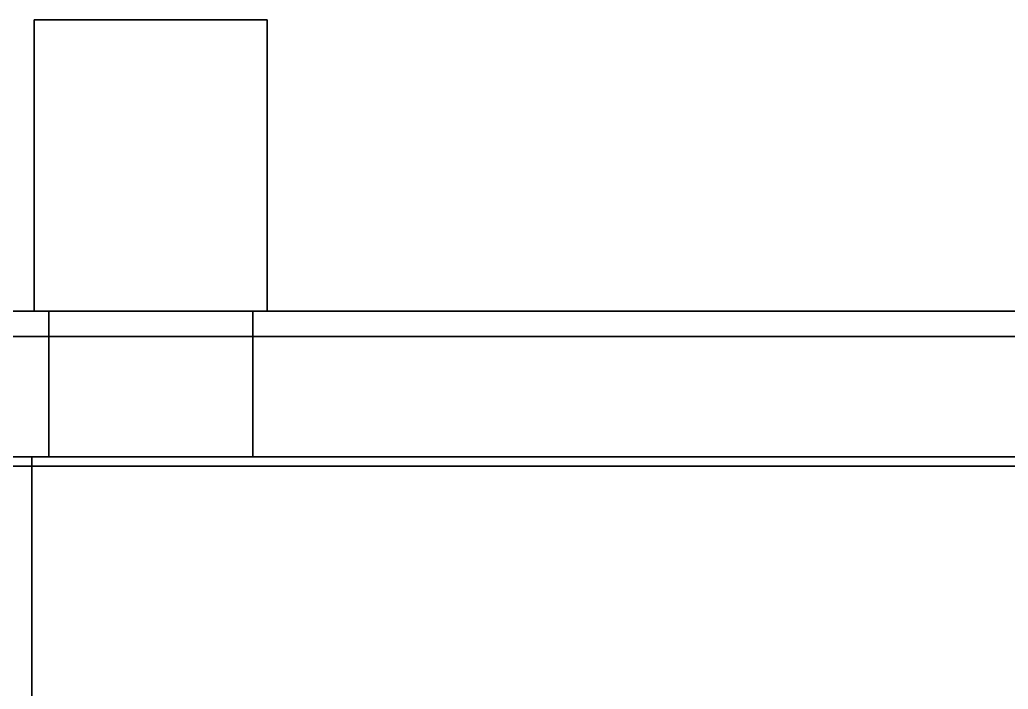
# Model space of a CAD drawing. Header units: millimetres. Extents: x -180 to 3623, y 0 to 2194.
# Drawn here: x 1355.66 to 1389.61, y 1271.95 to 1294.93 of the extents above; entities that cross this region are included whole.
import ezdxf

# ---------------------------------------------------------------- set-up
doc = ezdxf.new("R2010")
doc.units = ezdxf.units.MM

# ---------------------------------------------------------------- blocks, each defined once
blk = doc.blocks.new('Drawing View3')
at = {"color": 7, "linetype": 'Continuous', "lineweight": 35}
for p, q in [((1239, 34.573), (1239, 24.573)), ((1239, 34.573), (1239, 24.573)), ((1247, 34.573), (1239, 34.573)), ((1239, 34.573), (1247, 34.573)), ((1247, 24.573), (1247, 34.573)), ((1247, 24.573), (1247, 34.573)), ((1220, 24.573), (1300, 24.573)), ((1220, 24.573), (1300, 24.573)), ((1283.5, 24.573), (1236.5, 24.573)), ((1236.5, 24.573), (1283.5, 24.573)), ((1239, 24.573), (1247, 24.573)), ((1247, 24.573), (1239, 24.573)), ((1239.5, 24.573), (1239.5, 19.573)), ((1239.5, 24.573), (1239.5, 19.573)), ((1246.5, 24.573), (1239.503, 24.573)), ((1246.5, 24.573), (1239.503, 24.573)), ((1246.5, 19.573), (1246.5, 24.573)), ((1246.5, 19.573), (1246.5, 24.573)), ((1220, 23.701), (1300, 23.701)), ((1220, 23.701), (1300, 23.701)), ((1220, 19.573), (1300, 19.573)), ((1220, 19.573), (1300, 19.573)), ((1238.914, 19.573), (1233.914, 19.573)), ((1233.914, 19.573), (1238.914, 19.573)), ((1238.914, 19.573), (1238.914, 2.573)), ((1238.914, 19.573), (1238.914, 2.573)), ((1239.5, 19.573), (1246.497, 19.573)), ((1239.5, 19.573), (1246.497, 19.573)), ((1220, 19.246), (1300, 19.246)), ((1220, 19.246), (1300, 19.246))]:
    blk.add_line(p, q, dxfattribs=at)

msp = doc.modelspace()

# ---------------------------------------------------------------- block references
at = {"color": 7, "linetype": 'Continuous', "lineweight": 35}
msp.add_blockref('Drawing View3', (117.163, 1260.353), dxfattribs=at)

doc.saveas('drawing.dxf')
